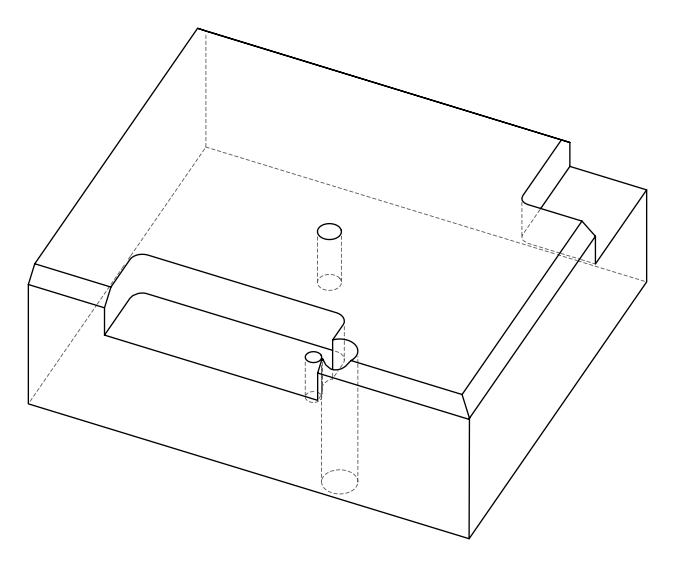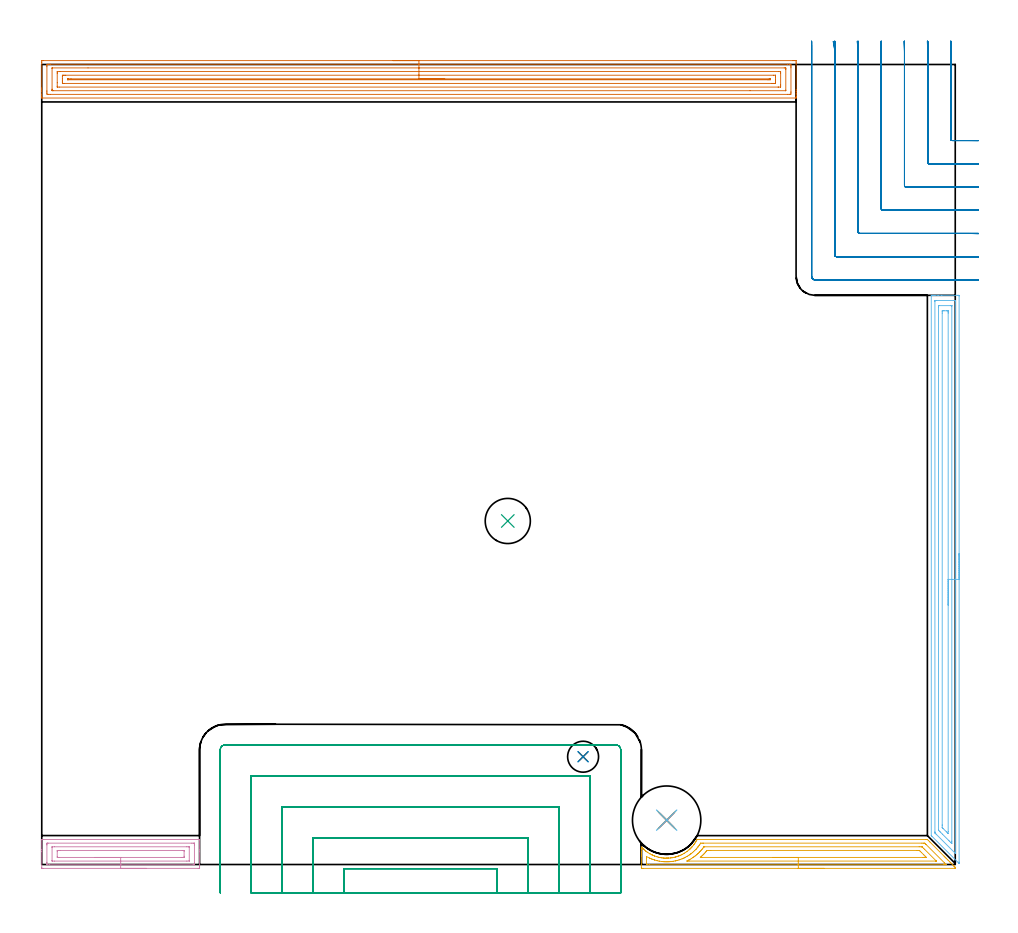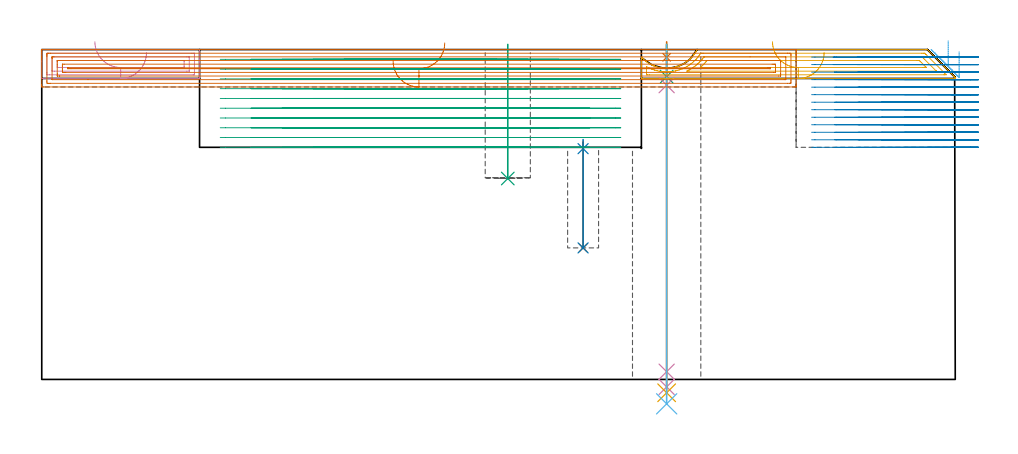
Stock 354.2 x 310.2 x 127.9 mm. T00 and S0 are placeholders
(PLAN: 15 operations, 10 tool changes, 86 min)
(1 SPOT_DRILL | STEP1HOLE | NXT0321_9005460120000 | 0.05 min | 183 mm3)
(2 SPOT_DRILL_1 | STEP1POCKET | NXT0321_9005460120000 | 0.04 min | 4178 mm3)
(3 DRILL_BLIND_HOLE_INTO_CENTER | STEP1HOLE | NXT0301_041 | 0.05 min | 285 mm3)
(4 GUN_DRILL_THROUGH_HOLE | STEP1HOLE | UGT0307_002 | 0.58 min | 3311 mm3)
(5 SPADE_DRILL_TO_ENLARGE_THROUGH_HOLE | STEP1HOLE | UGT0306_007 | 0.54 min | 23527 mm3)
(6 DRILL_TO_ENLARGE_THROUGH_HOLE | STEP1HOLE | UGT0301_388 | 0.56 min | 43191 mm3)
(7 DRILL_BLIND_HOLE_INTO_CENTER_1 | STEP1POCKET | NXT0301_041 | 0.17 min | 1467 mm3)
(8 DRILL_TO_ENLARGE_BLIND_HOLE | STEP1POCKET | UGT0301_373 | 0.17 min | 3027 mm3)
(9 INDEXABLE_INSERT_DRILL_BLIND_HOLE_FROM_SOLID | STEP1POCKET_1 | NXT0302_006 | 0.21 min | 11961 mm3)
(10 AREA_MILL | FG_CHAMFER_SURFACE | UGT0205_001 | 2.23 min | 4233 mm3)
(11 AREA_MILL_1 | FG_CHAMFER_SURFACE_1 | UGT0205_001 | 3.75 min | 7668 mm3)
(12 AREA_MILL_2 | FG_CHAMFER_SURFACE_2 | UGT0205_001 | 7.14 min | 12786 mm3)
(13 AREA_MILL_3 | FG_CHAMFER_SURFACE_3 | UGT0205_001 | 14.23 min | 31496 mm3)
(14 MILL_CORNER_NOTCH_RECTANGULAR | CORNER_NOTCH_RECTANGULAR | NXT0201_011 | Follow Part, ap 3, ae 75% | 21.06 min | 207773 mm3)
(15 MILL_SLOT | SLOT_PARTIAL_RECTANGULAR | NXT0201_012 | Follow Part, ap 4, ae 75% | 35.25 min | 344886 mm3)
(TOOL NXT0321_9005460120000 | NC Spot Drill, 142deg, 12mm, Carbide, Uncoated | D12 PA142 FL30 Z2)
(TOOL NXT0301_041 | Carbide Drill 7mm [860.1-0700-035A1-MM 2214] | D7 PA140 FL53 Z2)
(TOOL UGT0307_002 | Gun Drill 6 mm | D6 PA130 FL24 Z1)
(TOOL UGT0306_007 | Spade Drill 16.5mm | D16.5 PA132 FL10 Z2)
(TOOL UGT0301_388 | Twist Drill 26.5 mm | D26.5 PA118 FL165 Z2)
(TOOL UGT0301_373 | Twist Drill Flat Bottom 12 mm | D12 PA180 FL101 Z2)
(TOOL NXT0302_006 | Index. Insert Drill 17.5mm [880-D1750L25-05] | D17.5 PA176 FL88 Z2)
(TOOL UGT0205_001 | Chamfer Mill 20 x 3 x 45 deg. | D20 FL50 Z2)
(TOOL NXT0201_011 | ENDMILL 12mm [2P460-1200-NA 1630] | D12 FL38 Z6)
(TOOL NXT0201_012 | ENDMILL 16mm [2P460-1600-NA 1630] | D16 FL38 Z6)
(OP 1 SPOT_DRILL)
G17 G21 G94 G90
T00 M6
G54
G17 G0 G90 X242.3 Y17.2 S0 M3
G43 Z137.9 H0
G94 G81 G98 Z124.9 F250. R130.9
G80
M5
M2
(OP 2 SPOT_DRILL_1)
G17 G21 G94 G90
T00 M6
G54
G17 G0 G90 X209.9 Y41.8 S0 M3
G43 Z137.9 H0
G94 G81 G98 Z89.479 F250. R93.
G80
M5
M2
(OP 3 DRILL_BLIND_HOLE_INTO_CENTER)
G17 G21 G94 G90
T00 M6
G54
G17 G0 G90 X242.3 Y17.2 S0 M3
G43 Z137.9 H1
G94 G81 G98 Z117.4 F250. R129.9
G80
M5
M2
(OP 4 GUN_DRILL_THROUGH_HOLE)
G17 G21 G94 G90
T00 M6
G54
G17 G0 G90 X242.3 Y17.2 M8
G43 Z137.9 H0
Z124.852
S716 M3
G94 G1 Z114.093 F125. M26
G4 X.084
Z3. F250.
G4 X.084
Z-2.899 F125.
G4 X.084
M5
M9
G0 Z124.852
Z137.9
M2
(OP 5 SPADE_DRILL_TO_ENLARGE_THROUGH_HOLE)
G17 G21 G94 G90
T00 M6
G54
G17 G0 G90 X242.3 Y17.2 S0 M3
G43 Z137.9 H0
G94 G73 G98 Z-5.173 F250. Q14.786 R129.9
G80
M5
M2
(OP 6 DRILL_TO_ENLARGE_THROUGH_HOLE)
G17 G21 G94 G90
T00 M6
G54
G17 G0 G90 X242.3 Y17.2 S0 M3
G43 Z137.9 H0
G94 G73 G98 Z-9.461 F250. Q22.894 R129.9
G80
M5
M2
(OP 7 DRILL_BLIND_HOLE_INTO_CENTER_1)
G17 G21 G94 G90
T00 M6
G54
G17 G0 G90 X209.9 Y41.8 S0 M3
G43 Z137.9 H1
G94 G81 G98 Z51. F250. R92.
G80
M5
M2
(OP 8 DRILL_TO_ENLARGE_BLIND_HOLE)
G17 G21 G94 G90
T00 M6
G54
G17 G0 G90 X209.9 Y41.8 S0 M3
G43 Z137.9 H0
G94 G73 G98 Z51. F250. Q9.75 R92.
G80
M5
M2
(OP 9 INDEXABLE_INSERT_DRILL_BLIND_HOLE_FROM_SOLID)
G17 G21 G94 G90
T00 M6
G54
G17 G0 G90 X180.7 Y133.2 S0 M3
G43 Z137.9 H1
G94 G81 G98 Z77.9 F250. R129.9
G80
M5
M2
(OP 10 AREA_MILL)
G17 G21 G94 G90
T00 M6
G54
G17 G0 G90 X40.6 Y-1.5 S1061 M3
G43 Z137.9 H0
Z126.7
G94 G1 X40.562 Z125.828 F250.
X40.448 Z124.963
X40.259 Z124.112
X39.997 Z123.28
X39.663 Z122.474
X39.26 Z121.7
X38.792 Z120.964
X38.26 Z120.272
X37.671 Z119.629
X37.028 Z119.039
X36.336 Z118.508
X35.6 Z118.04
X34.826 Z117.637
X34.02 Z117.303
X33.188 Z117.041
X32.336 Z116.852
X31.472 Z116.738
X30.6 Z116.7
X0.504
X0.151 Y-1.496 Z116.702
X0.01 Y-1.491 Z116.705
X0. Y-1.147 Z117.049
Y4.974 Z123.168
Y5.728 Z123.926
Y5.849 Z124.047
X0.001 Y9.604 Z127.803
X0.01 Y9.696 Z127.891
X0.061 Y9.7 Z127.9
X61.139
X61.19 Y9.696 Z127.891
X61.2 Y9.603 Z127.801
Y5.728 Z123.927
Y4.974 Z123.168
Y-0.77 Z117.426
X61.196 Y-1.147 Z117.049
X61.19 Y-1.491 Z116.705
X61.049 Y-1.496 Z116.702
X60.696 Y-1.5 Z116.7
X30.6
Y-0.086 Z118.114
X2.97
X2.274 Y-0.084 Z118.116
X2.081 Y-0.082 Z118.118
X2.013 Y-0.079 Z118.121
X2.009 Y-0.058 Z118.142
X2.003 Y-0.004 Z118.196
X2. Y0.602 Z118.802
Y0.873 Z119.073
X2.001 Y7.598 Z125.798
X2.002 Y7.866 Z126.066
X2.01 Y8.139 Z126.339
X2.022 Y8.279 Z126.479
X2.1 Y8.281 Z126.481
X2.274 Y8.284 Z126.484
X2.463 Y8.285 Z126.485
X58.23 Y8.286 Z126.486
X58.926 Y8.284 Z126.484
X59.119 Y8.282 Z126.482
X59.187 Y8.279 Z126.479
X59.191 Y8.258 Z126.458
X59.197 Y8.204 Z126.404
X59.2 Y7.598 Z125.798
Y7.327 Z125.527
X59.199 Y0.602 Z118.802
X59.198 Y0.334 Z118.534
X59.19 Y0.061 Z118.261
X59.178 Y-0.079 Z118.121
X59.1 Y-0.081 Z118.119
X58.926 Y-0.084 Z118.116
X58.737 Y-0.085 Z118.115
X30.6 Y-0.086 Z118.114
Y1.328 Z119.528
X4.93 Y1.329 Z119.529
X4.19 Y1.333 Z119.533
X4.044 Y1.335 Z119.535
X4.01 Y1.349 Z119.549
X4.004 Y1.433 Z119.633
X4.001 Y1.477 Z119.677
Y6.723 Z124.923
Y6.766 Z124.966
X4.007 Y6.811 Z125.011
X4.016 Y6.865 Z125.065
X4.93 Y6.871 Z125.071
X56.27
X57.007 Y6.87 Z125.07
X57.156 Y6.866 Z125.066
X57.172 Y6.865 Z125.065
X57.19 Y6.852 Z125.052
X57.197 Y6.767 Z124.967
X57.199 Y6.723 Z124.923
Y1.477 Z119.677
Y1.434 Z119.634
X57.193 Y1.389 Z119.589
X57.184 Y1.335 Z119.535
X56.27 Y1.329 Z119.529
X30.6 Y1.328 Z119.528
Y2.743 Z120.943
X6.7
X6.301 Y2.746 Z120.946
X6.059 Y2.75 Z120.95
X6.01 Y2.753 Z120.953
X6.006 Y2.846 Z121.046
X6.001 Y3.042 Z121.242
Y4.974 Z123.174
X6.004 Y5.32 Z123.52
X6.007 Y5.406 Z123.606
X6.009 Y5.444 Z123.644
X6.05 Y5.45 Z123.65
X6.215 Y5.453 Z123.653
X6.7 Y5.456 Z123.656
X7.096 Y5.457 Z123.657
X54.5 Y5.456 Z123.656
X54.899 Y5.454 Z123.654
X55.141 Y5.45 Z123.65
X55.19 Y5.446 Z123.646
X55.194 Y5.354 Z123.554
X55.199 Y5.158 Z123.358
Y3.226 Z121.426
X55.196 Y2.88 Z121.08
X55.193 Y2.794 Z120.994
X55.191 Y2.756 Z120.956
X55.15 Y2.75 Z120.95
X54.985 Y2.746 Z120.946
X54.5 Y2.744 Z120.944
X54.104 Y2.743 Z120.943
X30.6
X29.728 Z120.981
X28.864 Z121.095
X28.012 Z121.283
X27.18 Z121.546
X26.374 Z121.88
X25.6 Z122.282
X24.864 Z122.751
X24.172 Z123.282
X23.529 Z123.872
X22.94 Z124.515
X22.408 Z125.207
X21.94 Z125.943
X21.537 Z126.716
X21.203 Z127.522
X20.941 Z128.354
X20.752 Z129.206
X20.638 Z130.071
X20.6 Z130.943
G0 Z137.9
M5
M2
(OP 11 AREA_MILL_1)
G17 G21 G94 G90
T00 M6
G54
G17 G0 G90 X303.35 Y-1.498 S1061 M3
G43 Z137.9 H0
Z126.702
G94 G1 X303.312 Z125.831 F250.
X303.198 Z124.966
X303.009 Z124.114
X302.747 Z123.282
X302.413 Z122.476
X302.01 Z121.702
X301.542 Z120.966
X301.01 Z120.274
X300.421 Z119.631
X299.778 Z119.042
X299.086 Z118.511
X298.35 Z118.042
X297.576 Z117.639
X296.77 Z117.305
X295.938 Z117.043
X295.087 Z116.854
X294.222 Z116.74
X293.35 Z116.702
X233.106 Y-1.5 Z116.7
X232.749 Y-1.496 Z116.702
X232.51 Y-1.493 Z116.704
X232.501 Y-1.147 Z117.05
X232.506 Y3.226 Z121.42
X232.507 Y3.8 Z121.997
Y4.1 Z122.297
X232.508 Y4.677 Z122.874
X232.509 Y4.974 Z123.17
X232.51 Y5.844 Z124.044
Y6.046 Z124.246
X232.55 Y6.695 Z124.894
X232.552 Y6.723 Z124.921
X232.554 Y6.724
X232.556 Y6.723
X232.578 Y6.701 Z124.898
X232.66 Y6.614 Z124.813
X232.809 Y6.458 Z124.657
X232.826 Y6.44 Z124.639
X232.982 Y6.286 Z124.483
X233.189 Y6.081 Z124.279
X233.226 Y6.047 Z124.245
X233.649 Y5.674 Z123.872
X233.999 Y5.38 Z123.58
X234.08 Y5.312 Z123.511
X234.14 Y5.266 Z123.464
X234.283 Y5.155 Z123.353
X234.625 Y4.907 Z123.105
X234.972 Y4.669 Z122.867
X235.617 Y4.263 Z122.461
X235.784 Y4.171 Z122.368
X235.863 Y4.127 Z122.323
X236.379 Y3.869 Z122.064
X236.495 Y3.808 Z122.007
X236.561 Y3.776 Z121.974
X236.676 Y3.72 Z121.915
X236.754 Y3.68 Z121.876
X237.116 Y3.519 Z121.719
X237.453 Y3.372 Z121.57
X237.569 Y3.329 Z121.526
X237.645 Y3.3 Z121.498
X238.537 Y3.006 Z121.201
X238.981 Y2.879 Z121.075
X239.351 Y2.788 Z120.988
X239.428 Y2.77 Z120.97
X239.873 Y2.68 Z120.88
X240.097 Y2.643 Z120.841
X240.147 Y2.634 Z120.833
X240.246 Y2.619 Z120.814
X240.319 Y2.607 Z120.802
X240.764 Y2.547 Z120.744
X241.139 Y2.508 Z120.704
X241.21 Y2.5 Z120.697
X241.446 Y2.48 Z120.678
X241.745 Y2.466 Z120.666
X242.031 Y2.456 Z120.653
X242.087 Y2.454 Z120.651
X242.173 Y2.456 Z120.65
X242.267 Y2.455 Z120.653
X242.348
X242.484 Y2.458
X242.547 Z120.654
X242.578 Z120.655
X242.646 Y2.46 Z120.658
X242.924 Y2.47 Z120.665
X242.993 Y2.471 Z120.669
X243.023 Y2.473 Z120.671
X243.154 Y2.48 Z120.678
X243.816 Y2.549 Z120.742
X243.884 Y2.556 Z120.75
X244.33 Y2.613 Z120.812
X244.423 Y2.629 Z120.828
X244.502 Y2.643 Z120.842
X244.709 Y2.68 Z120.875
X244.776 Y2.691 Z120.886
X245.003 Y2.739 Z120.933
X245.222 Y2.785 Z120.979
X245.601 Y2.877 Z121.07
X245.667 Y2.891 Z121.088
X245.683 Y2.896 Z121.093
X245.824 Y2.934 Z121.134
X246.126 Y3.02 Z121.219
X246.494 Y3.141 Z121.334
X246.558 Y3.16 Z121.356
X246.683 Y3.204 Z121.403
X246.744 Y3.226 Z121.425
X246.94 Y3.299 Z121.493
X247.147 Y3.372 Z121.569
X247.449 Y3.497 Z121.694
X247.897 Y3.697 Z121.897
X248.341 Y3.916 Z122.113
X248.984 Y4.262 Z122.462
X249.232 Y4.412 Z122.612
X249.681 Y4.705 Z122.904
X250.123 Y5.01 Z123.21
X250.159 Y5.036 Z123.236
X250.315 Y5.155 Z123.354
X251.014 Y5.724 Z123.924
X251.033 Y5.741 Z123.94
X251.15 Y5.849 Z124.045
X251.254 Y5.942 Z124.141
X251.368 Y6.046 Z124.245
X251.377 Y6.055 Z124.254
X251.461 Y6.14 Z124.336
X251.551 Y6.228 Z124.427
X251.666 Y6.342 Z124.541
X251.755 Y6.432 Z124.627
X251.849 Y6.524 Z124.723
X251.906 Y6.58 Z124.78
X251.946 Y6.625 Z124.825
X252.033 Y6.723 Z124.919
X252.146 Y6.847 Z125.045
X252.229 Y6.938 Z125.137
X252.797 Y7.618 Z125.817
X252.891 Y7.744 Z125.944
X252.954 Y7.83 Z126.029
X253.263 Y8.272 Z126.471
X253.395 Y8.472 Z126.671
X253.558 Y8.721 Z126.921
X253.688 Y8.931 Z127.131
X254.03 Y9.546 Z127.745
X254.105 Y9.674 Z127.872
X254.123 Y9.694 Z127.891
X254.164 Y9.7 Z127.9
X342.884
X343.4 Y9.695 Z127.895
X343.404 Y9.693 Z127.893
X343.753 Y9.347 Z127.546
X344.337 Y8.764 Z126.963
X349.876 Y3.226 Z121.422
X350.285 Y2.815 Z121.015
X350.321 Y2.779 Z120.979
X350.619 Y2.482 Z120.68
X350.751 Y2.351 Z120.547
X351.11 Y1.99 Z120.19
X351.273 Y1.827 Z120.027
X351.511 Y1.589 Z119.788
X351.625 Y1.477 Z119.673
X352.061 Y1.039 Z119.239
X352.5 Y0.602 Z118.798
X352.701 Y0.399 Z118.598
X352.759 Y0.342 Z118.541
X353.374 Y-0.272 Z117.924
X353.446 Y-0.346 Z117.854
X353.594 Y-0.493 Z117.706
X353.665 Y-0.564 Z117.633
X353.732 Y-0.631 Z117.568
X353.891 Y-0.791 Z117.408
X353.957 Y-0.855 Z117.341
X354.018 Y-0.917 Z117.282
X354.189 Y-1.09 Z117.109
X354.199 Y-1.105 Z117.094
X354.2 Y-1.482 Z116.718
X354.13 Y-1.491 Z116.709
X354.088 Y-1.496 Z116.704
X293.35 Y-1.498 Z116.702
Y-0.084 Z118.116
X235.593 Y-0.085 Z118.115
X234.891 Y-0.082 Z118.118
X234.542 Y-0.079 Z118.121
X234.512 Y-0.071 Z118.129
X234.508 Y-0.008 Z118.192
X234.504 Y0.094 Z118.294
X234.503 Y0.221 Z118.421
X234.506 Y2.351 Z120.551
X234.508 Y2.85 Z121.05
X234.514 Y2.961 Z121.161
X234.521 Y3.064 Z121.264
X235.613 Y2.519 Z120.719
X235.83 Y2.419 Z120.619
X235.987 Y2.351 Z120.551
X236.468 Y2.148 Z120.348
X236.676 Y2.07 Z120.27
X237.124 Y1.912 Z120.112
X237.569 Y1.766 Z119.966
X237.697 Y1.727 Z119.927
X238.476 Y1.505 Z119.705
X238.596 Y1.477 Z119.677
X239.354 Y1.321 Z119.521
X239.548 Y1.286 Z119.486
X240.246 Y1.182 Z119.382
X240.589 Y1.141 Z119.341
X241.139 Y1.088 Z119.288
X241.56 Y1.064 Z119.264
X242.031 Y1.046 Z119.246
X242.469 Y1.048 Z119.248
X242.924 Y1.059 Z119.259
X243.331 Y1.077 Z119.277
X243.816 Y1.124 Z119.324
X244.142 Y1.157 Z119.357
X244.709 Y1.231 Z119.431
X244.923 Y1.266 Z119.466
X245.601 Y1.39 Z119.59
X245.675 Y1.404 Z119.604
X246.001 Y1.477 Z119.677
X246.437 Y1.587 Z119.787
X246.494 Y1.603 Z119.803
X247.077 Y1.779 Z119.979
X247.386 Y1.879 Z120.079
X247.74 Y2.005 Z120.205
X248.279 Y2.206 Z120.406
X248.384 Y2.248 Z120.448
X248.625 Y2.351 Z120.551
X249.067 Y2.554 Z120.754
X249.171 Y2.604 Z120.804
X249.588 Y2.817 Z121.017
X250.064 Y3.069 Z121.269
X250.166 Y3.125 Z121.325
X250.337 Y3.226 Z121.426
X250.715 Y3.462 Z121.662
X250.956 Y3.618 Z121.818
X251.246 Y3.816 Z122.016
X251.652 Y4.1 Z122.3
X251.764 Y4.183 Z122.383
X251.849 Y4.249 Z122.449
X252.25 Y4.581 Z122.781
X252.723 Y4.974 Z123.174
X253.18 Y5.419 Z123.619
X253.618 Y5.849 Z124.049
X253.623 Y5.854 Z124.054
X253.634 Y5.866 Z124.066
X254.035 Y6.33 Z124.53
X254.371 Y6.723 Z124.923
X254.441 Y6.807 Z125.007
X254.526 Y6.913 Z125.113
X254.816 Y7.314 Z125.514
X255.016 Y7.598 Z125.798
X255.177 Y7.834 Z126.034
X255.419 Y8.196 Z126.396
X255.475 Y8.273 Z126.473
X255.515 Y8.279 Z126.479
X255.613 Y8.282 Z126.482
X256.311 Y8.285 Z126.485
X256.502 Y8.286 Z126.486
X341.289
X341.991 Y8.284 Z126.484
X342.185 Y8.283 Z126.483
X342.352 Y8.279 Z126.479
X342.704 Y7.94 Z126.14
X342.884 Y7.765 Z125.965
X350.048 Y0.602 Z118.802
X350.715 Y-0.075 Z118.125
X350.024 Y-0.08 Z118.12
X349.829 Y-0.081 Z118.119
X293.35 Y-0.084 Z118.116
Y1.33 Z119.53
X250.956 Y1.329 Z119.529
X250.21 Y1.333 Z119.533
X250.197 Y1.335 Z119.535
X250.178 Y1.365 Z119.565
X250.39 Y1.477 Z119.677
X250.76 Y1.669 Z119.869
X250.956 Y1.773 Z119.973
X251.334 Y1.981 Z120.181
X251.849 Y2.279 Z120.479
X251.894 Y2.306 Z120.506
X251.965 Y2.351 Z120.551
X252.427 Y2.659 Z120.859
X252.741 Y2.871 Z121.071
X252.951 Y3.02 Z121.22
X253.229 Y3.226 Z121.426
X253.454 Y3.401 Z121.601
X253.634 Y3.546 Z121.746
X253.938 Y3.802 Z122.002
X254.287 Y4.1 Z122.3
X254.412 Y4.212 Z122.412
X254.526 Y4.32 Z122.52
X254.86 Y4.647 Z122.847
X255.188 Y4.974 Z123.174
X255.3 Y5.091 Z123.291
X255.419 Y5.219 Z123.419
X255.714 Y5.559 Z123.759
X255.961 Y5.849 Z124.049
X256.118 Y6.038 Z124.238
X256.311 Y6.276 Z124.476
X256.504 Y6.535 Z124.735
X256.644 Y6.723 Z124.923
X256.731 Y6.838 Z125.038
X256.748 Y6.858 Z125.058
X256.801 Y6.865 Z125.065
X256.901 Y6.868 Z125.068
X257.053 Y6.871 Z125.071
X340.206
X340.949 Y6.87 Z125.07
X341.099 Y6.868 Z125.068
X341.249 Y6.864 Z125.064
X341.332 Y6.857 Z125.057
X341.379 Y6.814 Z125.014
X341.474 Y6.723 Z124.923
X341.991 Y6.209 Z124.409
X342.352 Y5.849 Z124.049
X346.724 Y1.477 Z119.677
X346.81 Y1.388 Z119.588
X346.838 Y1.355 Z119.555
X346.848 Y1.341 Z119.541
X346.843 Y1.339 Z119.539
X346.749 Y1.336 Z119.536
X346.601 Y1.333 Z119.533
X293.35 Y1.33 Z119.53
Y2.745 Z120.945
X255.911 Y2.744 Z120.944
X255.678 Y2.745 Z120.945
X255.419 Y2.748 Z120.948
X255.336 Y2.75 Z120.95
X255.419 Y2.834 Z121.034
X255.627 Y3.021 Z121.221
X255.857 Y3.226 Z121.426
X256.091 Y3.441 Z121.641
X256.311 Y3.649 Z121.849
X256.539 Y3.876 Z122.076
X256.758 Y4.1 Z122.3
X257.204 Y4.574 Z122.774
X257.393 Y4.789 Z122.989
X257.554 Y4.974 Z123.174
X257.803 Y5.262 Z123.462
X257.9 Y5.372 Z123.572
X257.978 Y5.45 Z123.65
X258.096 Y5.452 Z123.652
X258.497 Y5.456 Z123.656
X258.989 Y5.457 Z123.657
X259.388
X339.314
X339.715 Y5.456 Z123.656
X340.206 Y5.452 Z123.652
X340.272 Y5.45 Z123.65
X340.344 Y5.396 Z123.596
X340.49 Y5.254 Z123.454
X340.775 Y4.974 Z123.174
X341.099 Y4.652 Z122.852
X341.991 Y3.76 Z121.96
X342.524 Y3.226 Z121.426
X342.884 Y2.862 Z121.062
X342.984 Y2.753 Z120.953
X342.884 Y2.752 Z120.952
X342.479 Y2.748 Z120.948
X341.991 Y2.747 Z120.947
X341.588 Y2.746 Z120.946
X293.35 Y2.745 Z120.945
X292.478 Z120.983
X291.614 Z121.096
X290.762 Z121.285
X289.93 Z121.548
X289.124 Y2.744 Z121.881
X288.35 Z122.284
X287.614 Z122.753
X286.922 Z123.284
X286.279 Z123.873
X285.689 Z124.516
X285.158 Z125.209
X284.69 Z125.944
X284.287 Z126.718
X283.953 Z127.524
X283.69 Z128.356
X283.502 Z129.208
X283.388 Z130.073
X283.35 Z130.944
G0 Z137.9
M5
M2
(OP 12 AREA_MILL_2)
G17 G21 G94 G90
T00 M6
G54
G17 G0 G90 X355.7 Y120.55 S1061 M3
G43 Z137.9 H0
Z127.1
G94 G1 Y120.512 Z126.228 F250.
Y120.398 Z125.364
Y120.209 Z124.512
Y119.947 Z123.68
Y119.613 Z122.874
Y119.21 Z122.1
Y118.741 Z121.364
Y118.21 Z120.672
Y117.621 Z120.029
Y116.978 Z119.44
Y116.286 Z118.908
Y115.55 Z118.44
Y114.776 Z118.037
Y113.97 Z117.703
Y113.138 Z117.441
Y112.286 Z117.252
Y111.422 Z117.138
Y110.55 Z117.1
Y0.947
X355.699 Y0.581 Z117.101
X355.698 Y0.541 Z117.102
X355.692 Y0.416 Z117.106
X355.62 Y0.484 Z117.178
X355.519 Y0.581 Z117.279
X345.128 Y10.972 Z127.671
X344.924 Y11.179 Z127.871
X344.897 Y11.213 Z127.896
X344.9 Y11.306 Z127.9
Y220.519
X344.903 Y220.69 Z127.888
X344.931 Y220.692 Z127.86
X345.324 Y220.7 Z127.476
X345.593 Z127.207
X346.31 Z126.485
X347.556 Z125.241
X348.97 Z123.826
X355.176 Z117.621
X355.443 Y220.697 Z117.355
X355.692 Y220.69 Z117.106
X355.699 Y220.439 Z117.099
X355.7 Y110.55 Z117.1
X354.286 Z118.514
Y4.608
X354.281 Y4.386 Z118.519
X354.279 Y4.293 Z118.521
X354.228 Y4.334 Z118.572
X354.159 Y4.398 Z118.641
X353.947 Y4.604 Z118.853
X346.794 Y11.757 Z126.006
X346.386 Y12.174 Z126.414
X346.333 Y12.229 Z126.467
X346.321 Y12.26 Z126.479
X346.318 Y12.313 Z126.482
X346.316 Y12.424 Z126.484
X346.314 Y12.647 Z126.486
Y218.28
X346.315 Y218.506 Z126.485
X346.317 Y218.618 Z126.483
X346.32 Y218.672 Z126.48
X346.322 Y218.69 Z126.478
X346.372 Y218.692 Z126.428
X346.786 Y218.699 Z126.014
X353.878 Z118.922
X354.144 Y218.696 Z118.656
X354.262 Y218.691 Z118.538
X354.279 Y218.689 Z118.521
X354.281 Y218.671 Z118.519
X354.284 Y218.617 Z118.516
X354.285 Y218.507 Z118.515
X354.286 Y218.288 Z118.514
Y110.55
X352.872 Z119.928
X352.871 Y9.074 Z119.929
X352.87 Y8.718 Z119.93
X352.866 Y8.18 Z119.934
X352.865 Y8.155 Z119.935
X352.828 Y8.18 Z119.972
X352.516 Y8.485 Z120.284
X351.925 Y9.074 Z120.875
X351.63 Y9.369 Z121.17
X349.242 Y11.757 Z123.558
X348.349 Y12.651 Z124.451
X348.083 Y12.918 Z124.717
X347.774 Y13.235 Z125.026
X347.738 Y13.274 Z125.062
X347.734 Y13.331 Z125.066
X347.731 Y13.426 Z125.069
X347.729 Y13.545 Z125.071
Y215.959
X347.731 Y216.496 Z125.069
X347.734 Y216.673 Z125.066
X347.735 Y216.688 Z125.065
X347.76 Y216.692 Z125.04
X347.814 Y216.697 Z124.986
X347.881 Y216.699 Z124.919
X352.516 Z120.284
X352.719 Y216.696 Z120.081
X352.853 Y216.69 Z119.947
X352.866 Y216.688 Z119.934
X352.868 Y216.682 Z119.932
X352.87 Y216.658 Z119.93
X352.871 Y216.615 Z119.929
Y216.496
X352.872 Y110.55 Z119.928
X351.457 Z121.343
Y12.825
X351.451 Y12.011 Z121.349
X351.368 Y12.09 Z121.432
X351.179 Y12.274 Z121.621
X350.798 Y12.651 Z122.002
X349.435 Y14.014 Z123.365
X349.224 Y14.229 Z123.576
X349.173 Y14.284 Z123.627
X349.15 Y14.311 Z123.65
X349.148 Y14.337 Z123.652
X349.146 Y14.439 Z123.654
X349.143 Y15.159 Z123.657
Y15.333
Y213.814
X349.145 Y214.532 Z123.655
X349.147 Y214.636 Z123.653
X349.149 Y214.69 Z123.651
X349.198 Y214.692 Z123.602
X349.417 Y214.696 Z123.383
X349.857 Y214.7 Z122.943
X350.743 Z122.057
X351.185 Y214.696 Z121.615
X351.401 Y214.692 Z121.399
X351.449 Y214.69 Z121.351
X351.452 Y214.653 Z121.348
X351.454 Y214.588 Z121.346
X351.457 Y213.988 Z121.343
Y213.814
Y110.55
Y109.678 Z121.381
Y108.813 Z121.495
Y107.962 Z121.683
Y107.13 Z121.946
Y106.324 Z122.28
Y105.55 Z122.682
Y104.814 Z123.151
Y104.122 Z123.682
Y103.479 Z124.272
Y102.89 Z124.915
Y102.358 Z125.607
Y101.89 Z126.343
Y101.487 Z127.117
Y101.153 Z127.922
Y100.891 Z128.754
Y100.702 Z129.606
Y100.588 Z130.471
Y100.55 Z131.343
G0 Z137.9
M5
M2
(OP 13 AREA_MILL_3)
G17 G21 G94 G90
T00 M6
G54
G17 G0 G90 X136.25 Y311.7 S1061 M3
G43 Z137.9 H0
Z123.4
G94 G1 X136.288 Z122.528 F250.
X136.402 Z121.664
X136.591 Z120.812
X136.853 Z119.98
X137.187 Z119.174
X137.59 Z118.4
X138.058 Z117.664
X138.59 Z116.972
X139.179 Z116.329
X139.822 Z115.74
X140.514 Z115.208
X141.25 Z114.74
X142.024 Z114.337
X142.83 Z114.003
X143.662 Z113.741
X144.513 Z113.552
X145.378 Z113.438
X146.25 Z113.4
X291.305
X291.881 Y311.699 Z113.401
X292.45 Y311.694 Z113.404
X292.492 Y311.692 Z113.406
X292.497 Y311.126 Z113.971
X292.5 Y310.509 Z114.588
Y300.444 Z124.65
Y299.898 Z125.199
Y299.554 Z125.542
Y299.008 Z126.089
Y298.664 Z126.431
Y297.976 Z127.123
Y297.643 Z127.456
Y297.25 Z127.842
X292.49 Y297.203 Z127.888
X292.327 Y297.2 Z127.9
X0.173
X0.01 Y297.203 Z127.888
X0.007 Y297.248 Z127.844
X0. Y297.643 Z127.456
Y297.976 Z127.123
Y298.664 Z126.431
Y299.898 Z125.199
Y300.444 Z124.65
Y301.061 Z124.034
Y310.853 Z114.244
X0.002 Y311.126 Z113.971
X0.008 Y311.692 Z113.406
X0.05 Y311.694 Z113.404
X0.619 Y311.7 Z113.4
X146.25
Y310.286 Z114.814
X289.2
X290.048 Y310.282 Z114.818
X290.094 Y310.279 Z114.821
X290.49 Y310.236 Z114.864
X290.497 Y309.834 Z115.266
X290.499 Y309.346 Z115.754
X290.5 Y308.941 Z116.159
X290.499 Y299.554 Z125.546
X290.498 Y299.152 Z125.948
X290.49 Y298.664 Z126.436
X290.137 Y298.621 Z126.479
X290.094 Y298.618 Z126.482
X289.25 Y298.614 Z126.486
X289.2
X3.3
X2.452 Y298.618 Z126.482
X2.406 Y298.621 Z126.479
X2.01 Y298.664 Z126.436
X2.003 Y299.066 Z126.034
X2.001 Y299.554 Z125.546
X2. Y299.959 Z125.141
X2.001 Y309.346 Z115.754
X2.002 Y309.748 Z115.352
X2.01 Y310.236 Z114.864
X2.363 Y310.279 Z114.821
X2.406 Y310.282 Z114.818
X3.25 Y310.286 Z114.814
X3.3
X146.25
Y308.872 Z116.228
X287.89 Y308.871 Z116.229
X288.307 Y308.87 Z116.23
X288.445 Y308.868 Z116.232
X288.487 Y308.865 Z116.235
X288.494 Y308.776 Z116.324
X288.498 Y308.648 Z116.452
X288.5 Y308.456 Z116.644
Y308.263 Z116.837
X288.499 Y300.253 Z124.847
X288.49 Y300.061 Z125.039
X288.481 Y300.035 Z125.065
X288.463 Y300.032 Z125.068
X288.411 Y300.029 Z125.071
X274.639 Y300.028 Z125.072
X4.61 Y300.029 Z125.071
X4.193 Y300.03 Z125.07
X4.055 Y300.032 Z125.068
X4.013 Y300.035 Z125.065
X4.006 Y300.124 Z124.976
X4.002 Y300.252 Z124.848
X4. Y300.444 Z124.656
Y300.636 Z124.464
X4.001 Y308.647 Z116.453
X4.01 Y308.839 Z116.261
X4.019 Y308.865 Z116.235
X4.037 Y308.868 Z116.232
X4.089 Y308.871 Z116.229
X17.942 Y308.872 Z116.228
X146.25
Y307.457 Z117.643
X285.735
X286.431 Y307.455 Z117.645
X286.47 Y307.453 Z117.647
X286.487 Y307.451 Z117.649
X286.49 Y307.434 Z117.666
X286.495 Y307.33 Z117.77
X286.498 Y307.118 Z117.982
X286.5 Y306.695 Z118.405
Y302.245 Z122.855
X286.498 Y301.789 Z123.311
X286.494 Y301.572 Z123.528
X286.49 Y301.464 Z123.636
X286.485 Y301.449 Z123.651
X286.463 Y301.447 Z123.653
X286.409 Y301.445 Z123.655
X285.627 Y301.443 Z123.657
X285.518
X6.765
X6.069 Y301.445 Z123.655
X6.03 Y301.447 Z123.653
X6.013 Y301.449 Z123.651
X6.01 Y301.466 Z123.634
X6.005 Y301.57 Z123.53
X6.002 Y301.782 Z123.318
X6. Y303.115 Z121.985
Y306.655 Z118.445
X6.002 Y307.111 Z117.989
X6.006 Y307.328 Z117.772
X6.01 Y307.436 Z117.664
X6.015 Y307.451 Z117.649
X6.037 Y307.453 Z117.647
X6.091 Y307.455 Z117.645
X6.873 Y307.457 Z117.643
X6.982
X146.25
Y306.043 Z119.057
X283.84 Y306.042 Z119.058
X284.478 Y306.039 Z119.061
X284.484 Y306.037 Z119.063
X284.494 Y306.023 Z119.077
X284.497 Y305.785 Z119.315
X284.5 Y305.128 Z119.972
Y304.237 Z120.863
Y303.347 Z121.753
X284.497 Y303.115 Z121.985
X284.493 Y302.95 Z122.15
X284.49 Y302.874 Z122.226
X284.357 Y302.864 Z122.236
X284.096 Y302.86 Z122.24
X283.84 Y302.858 Z122.242
X283.205 Y302.857 Z122.243
X8.66 Y302.858 Z122.242
X8.022 Y302.861 Z122.239
X8.016 Y302.863 Z122.237
X8.006 Y302.877 Z122.223
X8.003 Y303.115 Z121.985
X8. Y303.772 Z121.328
Y304.663 Z120.437
Y305.553 Z119.547
X8.003 Y305.785 Z119.315
X8.006 Y305.95 Z119.15
X8.01 Y306.026 Z119.074
X8.143 Y306.036 Z119.064
X8.404 Y306.04 Z119.06
X8.66 Y306.042 Z119.058
X9.295 Y306.043 Z119.057
X146.25
Y304.629 Z120.471
X282.053
X282.322 Y304.627 Z120.473
X282.432 Y304.624 Z120.476
X282.481 Y304.622 Z120.478
X282.49 Y304.598 Z120.502
X282.495 Y304.454 Z120.646
X282.49 Y304.312 Z120.788
X282.48 Y304.278 Z120.822
X282.412 Y304.277 Z120.823
X282.053 Y304.273 Z120.827
X281.785 Y304.271 Z120.829
X281.427
X10.447
X10.178 Y304.273 Z120.827
X10.068 Y304.276 Z120.824
X10.019 Y304.278 Z120.822
X10.01 Y304.302 Z120.798
X10.005 Y304.446 Z120.654
X10.01 Y304.588 Z120.512
X10.02 Y304.622 Z120.478
X10.088 Y304.623 Z120.477
X10.447 Y304.627 Z120.473
X11.341 Y304.629 Z120.471
X146.25
X147.122 Z120.509
X147.986 Z120.623
X148.838 Z120.812
X149.67 Z121.074
X150.476 Z121.408
X151.25 Z121.811
X151.986 Z122.28
X152.678 Z122.811
X153.321 Z123.4
X153.91 Z124.043
X154.441 Z124.735
X154.91 Z125.471
X155.313 Z126.245
X155.647 Z127.051
X155.909 Z127.883
X156.098 Z128.735
X156.212 Z129.6
X156.25 Z130.471
G0 Z137.9
M5
M2
(OP 14 MILL_CORNER_NOTCH_RECTANGULAR)
G17 G21 G94 G90
T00 M6
G54
G17 G0 G90 X352.394 Y319.199 S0 M3
G43 Z137.9 H1
Z124.985
G94 G1 X352.478 Y316.2 F250.
G2 X352.5 Y314.672 R54. F500.
G1 Y281.295
G3 X353.095 Y280.7 R0.6
G1 X359.231
G2 X360.2 Y280.691 R54.
G1 X363.2 Y280.637 F250.
G0 Z137.9
X343.372 Y319.198
Z124.985
G1 X343.474 Y316.2
G2 X343.5 Y314.672 R45. F500.
G1 Y272.296
G3 X344.096 Y271.7 R0.6
G1 X359.231
G2 X360.2 Y271.69 R45.
G1 X363.199 Y271.625 F250.
G0 Z137.9
X334.34 Y319.197
Z124.985
G1 X334.468 Y316.2
G2 X334.5 Y314.672 R36. F500.
G1 Y263.296
G3 X335.096 Y262.7 R0.6
G1 X359.231
G2 X360.2 Y262.687 R36.
G1 X363.199 Y262.606 F250.
G0 Z137.9
X325.287 Y319.195
Z124.985
G1 X325.457 Y316.2
G2 X325.5 Y314.672 R27. F500.
G1 Y254.296
G3 X326.096 Y253.7 R0.6
G1 X359.231
G2 X360.2 Y253.683 R27.
G1 X363.198 Y253.575 F250.
G0 Z137.9
X316.18 Y319.189
Z124.985
G1 X316.435 Y316.2
G2 X316.5 Y314.672 R18. F500.
G1 Y245.296
G3 X317.096 Y244.7 R0.6
G1 X359.231
G2 X360.2 Y244.674 R18.
G1 X363.196 Y244.512 F250.
G0 Z137.9
X306.86 Y319.156
Z124.985
G1 X307.369 Y316.2
G2 X307.5 Y314.672 R9. F500.
G1 Y236.297
G3 X308.097 Y235.7 R0.6
G1 X359.231
G2 X360.2 Y235.648 R9.
G1 X363.183 Y235.325 F250.
G0 Z137.9
X298.5 Y317.672
Z124.985
G1 Y314.672
Y228. F500.
G3 X299.8 Y226.7 R1.3
G1 X359.231
X362.231 F250.
G0 Z137.9
X352.4 Y319.199
Z122.069
G1 X352.481 Y316.2
G2 X352.5 Y314.749 R54. F500.
G1 Y281.295
G3 X353.095 Y280.7 R0.6
G1 X360.2
X363.2 F250.
G0 Z137.9
X343.38 Y319.198
Z122.069
G1 X343.477 Y316.2
G2 X343.5 Y314.749 R45. F500.
G1 Y272.296
G3 X344.096 Y271.7 R0.6
G1 X353.095
X360.2
X363.2 Y271.699 F250.
G0 Z137.9
X334.35 Y319.198
Z122.069
G1 X334.471 Y316.2
G2 X334.5 Y314.749 R36. F500.
G1 Y263.296
G3 X335.096 Y262.7 R0.6
G1 X344.096
X360.2
X363.2 Y262.699 F250.
G0 Z137.9
X325.3 Y319.196
Z122.069
G1 X325.461 Y316.2
G2 X325.5 Y314.749 R27. F500.
G1 Y254.296
G3 X326.096 Y253.7 R0.6
G1 X335.096
X360.2
X363.2 Y253.699 F250.
G0 Z137.9
X316.2 Y319.19
Z122.069
G1 X316.441 Y316.2
G2 X316.5 Y314.749 R18. F500.
G1 Y245.296
G3 X317.096 Y244.7 R0.6
G1 X326.096
X360.2
X363.2 Y244.699 F250.
G0 Z137.9
X306.899 Y319.161
Z122.069
G1 X307.382 Y316.2
G2 X307.5 Y314.749 R9. F500.
G1 Y236.297
G3 X308.097 Y235.7 R0.6
G1 X317.096
X360.2
X363.2 Y235.697 F250.
G0 Z137.9
X298.5 Y317.749
Z122.069
G1 Y314.749
Y228. F500.
G3 X299.8 Y226.7 R1.3
G1 X360.192
X363.192 F250.
G0 Z137.9
X352.494 Y319.2
Z119.154
G1 X352.5 Y316.2
Y316.097 F500.
Y281.295
G3 X353.095 Y280.7 R0.6
G1 X360.2
X363.2 F250.
G0 Z137.9
X343.493 Y319.2
Z119.154
G1 X343.5 Y316.2
Y316.097 F500.
Y272.296
G3 X344.096 Y271.7 R0.6
G1 X360.2
X363.2 F250.
G0 Z137.9
X334.491 Y319.2
Z119.154
G1 X334.5 Y316.2
Y316.097 F500.
Y263.296
G3 X335.096 Y262.7 R0.6
G1 X360.2
X363.2 F250.
G0 Z137.9
X325.488 Y319.2
Z119.154
G1 X325.5 Y316.2
Y316.097 F500.
Y254.296
G3 X326.096 Y253.7 R0.6
G1 X360.2
X363.2 F250.
G0 Z137.9
X316.482 Y319.2
Z119.154
G1 X316.5 Y316.2
Y316.097 F500.
Y245.296
G3 X317.096 Y244.7 R0.6
G1 X360.2
X363.2 F250.
G0 Z137.9
X307.465 Y319.2
Z119.154
G1 X307.499 Y316.2
X307.5 Y316.097 F500.
Y236.297
G3 X308.097 Y235.7 R0.6
G1 X360.2
X363.2 F250.
G0 Z137.9
X298.5 Y319.097
Z119.154
G1 Y316.097
Y228. F500.
G3 X299.8 Y226.7 R1.3
G1 X360.2
X363.2 F250.
G0 Z137.9
X352.5 Y319.2
Z116.238
G1 Y316.2
Y281.295 F500.
G3 X353.095 Y280.7 R0.6
G1 X360.2
X363.2 F250.
G0 Z137.9
X343.5 Y319.2
Z116.238
G1 Y316.2
Y272.296 F500.
G3 X344.096 Y271.7 R0.6
G1 X360.2
X363.2 F250.
G0 Z137.9
X334.5 Y319.2
Z116.238
G1 Y316.2
Y263.296 F500.
G3 X335.096 Y262.7 R0.6
G1 X360.2
X363.2 F250.
G0 Z137.9
X325.5 Y319.2
Z116.238
G1 Y316.2
Y254.296 F500.
G3 X326.096 Y253.7 R0.6
G1 X360.2
X363.2 F250.
G0 Z137.9
X316.5 Y319.2
Z116.238
G1 Y316.2
Y245.296 F500.
G3 X317.096 Y244.7 R0.6
G1 X360.2
X363.2 F250.
G0 Z137.9
X307.5 Y319.2
Z116.238
G1 Y316.2
Y236.297 F500.
G3 X308.097 Y235.7 R0.6
G1 X360.2
X363.2 F250.
G0 Z137.9
X298.5 Y319.2
Z116.238
G1 Y316.2
Y228. F500.
G3 X299.8 Y226.7 R1.3
G1 X360.2
X363.2 F250.
G0 Z137.9
X352.5 Y319.2
Z113.323
G1 Y316.2
Y281.295 F500.
G3 X353.095 Y280.7 R0.6
G1 X360.2
X363.2 F250.
G0 Z137.9
X343.5 Y319.2
Z113.323
G1 Y316.2
Y272.296 F500.
G3 X344.096 Y271.7 R0.6
G1 X360.2
X363.2 F250.
G0 Z137.9
X334.5 Y319.2
Z113.323
G1 Y316.2
Y263.296 F500.
G3 X335.096 Y262.7 R0.6
G1 X360.2
X363.2 F250.
G0 Z137.9
X325.5 Y319.2
Z113.323
G1 Y316.2
Y254.296 F500.
G3 X326.096 Y253.7 R0.6
G1 X360.2
X363.2 F250.
G0 Z137.9
X316.5 Y319.2
Z113.323
G1 Y316.2
Y245.296 F500.
G3 X317.096 Y244.7 R0.6
G1 X360.2
X363.2 F250.
G0 Z137.9
X307.5 Y319.2
Z113.323
G1 Y316.2
Y236.297 F500.
G3 X308.097 Y235.7 R0.6
G1 X360.2
X363.2 F250.
G0 Z137.9
X298.5 Y319.2
Z113.323
G1 Y316.2
Y228. F500.
G3 X299.8 Y226.7 R1.3
G1 X360.2
X363.2 F250.
G0 Z137.9
X352.5 Y319.2
Z110.408
G1 Y316.2
Y281.295 F500.
G3 X353.095 Y280.7 R0.6
G1 X360.2
X363.2 F250.
G0 Z137.9
X343.5 Y319.2
Z110.408
G1 Y316.2
Y272.296 F500.
G3 X344.096 Y271.7 R0.6
G1 X360.2
X363.2 F250.
G0 Z137.9
X334.5 Y319.2
Z110.408
G1 Y316.2
Y263.296 F500.
G3 X335.096 Y262.7 R0.6
G1 X360.2
X363.2 F250.
G0 Z137.9
X325.5 Y319.2
Z110.408
G1 Y316.2
Y254.296 F500.
G3 X326.096 Y253.7 R0.6
G1 X360.2
X363.2 F250.
G0 Z137.9
X316.5 Y319.2
Z110.408
G1 Y316.2
Y245.296 F500.
G3 X317.096 Y244.7 R0.6
G1 X360.2
X363.2 F250.
G0 Z137.9
X307.5 Y319.2
Z110.408
G1 Y316.2
Y236.297 F500.
G3 X308.097 Y235.7 R0.6
G1 X360.2
X363.2 F250.
G0 Z137.9
X298.5 Y319.2
Z110.408
G1 Y316.2
Y228. F500.
G3 X299.8 Y226.7 R1.3
G1 X360.2
X363.2 F250.
G0 Z137.9
X352.5 Y319.2
Z107.492
G1 Y316.2
Y281.295 F500.
G3 X353.095 Y280.7 R0.6
G1 X360.2
X363.2 F250.
G0 Z137.9
X343.5 Y319.2
Z107.492
G1 Y316.2
Y272.296 F500.
G3 X344.096 Y271.7 R0.6
G1 X360.2
X363.2 F250.
G0 Z137.9
X334.5 Y319.2
Z107.492
G1 Y316.2
Y263.296 F500.
G3 X335.096 Y262.7 R0.6
G1 X360.2
X363.2 F250.
G0 Z137.9
X325.5 Y319.2
Z107.492
G1 Y316.2
Y254.296 F500.
G3 X326.096 Y253.7 R0.6
G1 X360.2
X363.2 F250.
G0 Z137.9
X316.5 Y319.2
Z107.492
G1 Y316.2
Y245.296 F500.
G3 X317.096 Y244.7 R0.6
G1 X360.2
X363.2 F250.
G0 Z137.9
X307.5 Y319.2
Z107.492
G1 Y316.2
Y236.297 F500.
G3 X308.097 Y235.7 R0.6
G1 X360.2
X363.2 F250.
G0 Z137.9
X298.5 Y319.2
Z107.492
G1 Y316.2
Y228. F500.
G3 X299.8 Y226.7 R1.3
G1 X360.2
X363.2 F250.
G0 Z137.9
X352.5 Y319.2
Z104.577
G1 Y316.2
Y281.295 F500.
G3 X353.095 Y280.7 R0.6
G1 X360.2
X363.2 F250.
G0 Z137.9
X343.5 Y319.2
Z104.577
G1 Y316.2
Y272.296 F500.
G3 X344.096 Y271.7 R0.6
G1 X360.2
X363.2 F250.
G0 Z137.9
X334.5 Y319.2
Z104.577
G1 Y316.2
Y263.296 F500.
G3 X335.096 Y262.7 R0.6
G1 X360.2
X363.2 F250.
G0 Z137.9
X325.5 Y319.2
Z104.577
G1 Y316.2
Y254.296 F500.
G3 X326.096 Y253.7 R0.6
G1 X360.2
X363.2 F250.
G0 Z137.9
X316.5 Y319.2
Z104.577
G1 Y316.2
Y245.296 F500.
G3 X317.096 Y244.7 R0.6
G1 X360.2
X363.2 F250.
G0 Z137.9
X307.5 Y319.2
Z104.577
G1 Y316.2
Y236.297 F500.
G3 X308.097 Y235.7 R0.6
G1 X360.2
X363.2 F250.
G0 Z137.9
X298.5 Y319.2
Z104.577
G1 Y316.2
Y228. F500.
G3 X299.8 Y226.7 R1.3
G1 X360.2
X363.2 F250.
G0 Z137.9
X352.5 Y319.2
Z101.662
G1 Y316.2
Y281.295 F500.
G3 X353.095 Y280.7 R0.6
G1 X360.2
X363.2 F250.
G0 Z137.9
X343.5 Y319.2
Z101.662
G1 Y316.2
Y272.296 F500.
G3 X344.096 Y271.7 R0.6
G1 X360.2
X363.2 F250.
G0 Z137.9
X334.5 Y319.2
Z101.662
G1 Y316.2
Y263.296 F500.
G3 X335.096 Y262.7 R0.6
G1 X360.2
X363.2 F250.
G0 Z137.9
X325.5 Y319.2
Z101.662
G1 Y316.2
Y254.296 F500.
G3 X326.096 Y253.7 R0.6
G1 X360.2
X363.2 F250.
G0 Z137.9
X316.5 Y319.2
Z101.662
G1 Y316.2
Y245.296 F500.
G3 X317.096 Y244.7 R0.6
G1 X360.2
X363.2 F250.
G0 Z137.9
X307.5 Y319.2
Z101.662
G1 Y316.2
Y236.297 F500.
G3 X308.097 Y235.7 R0.6
G1 X360.2
X363.2 F250.
G0 Z137.9
X298.5 Y319.2
Z101.662
G1 Y316.2
Y228. F500.
G3 X299.8 Y226.7 R1.3
G1 X360.2
X363.2 F250.
G0 Z137.9
X352.5 Y319.2
Z98.746
G1 Y316.2
Y281.295 F500.
G3 X353.095 Y280.7 R0.6
G1 X360.2
X363.2 F250.
G0 Z137.9
X343.5 Y319.2
Z98.746
G1 Y316.2
Y272.296 F500.
G3 X344.096 Y271.7 R0.6
G1 X360.2
X363.2 F250.
G0 Z137.9
X334.5 Y319.2
Z98.746
G1 Y316.2
Y263.296 F500.
G3 X335.096 Y262.7 R0.6
G1 X360.2
X363.2 F250.
G0 Z137.9
X325.5 Y319.2
Z98.746
G1 Y316.2
Y254.296 F500.
G3 X326.096 Y253.7 R0.6
G1 X360.2
X363.2 F250.
G0 Z137.9
X316.5 Y319.2
Z98.746
G1 Y316.2
Y245.296 F500.
G3 X317.096 Y244.7 R0.6
G1 X360.2
X363.2 F250.
G0 Z137.9
X307.5 Y319.2
Z98.746
G1 Y316.2
Y236.297 F500.
G3 X308.097 Y235.7 R0.6
G1 X360.2
X363.2 F250.
G0 Z137.9
X298.5 Y319.2
Z98.746
G1 Y316.2
Y228. F500.
G3 X299.8 Y226.7 R1.3
G1 X360.2
X363.2 F250.
G0 Z137.9
X352.5 Y319.2
Z95.831
G1 Y316.2
Y281.295 F500.
G3 X353.095 Y280.7 R0.6
G1 X360.2
X363.2 F250.
G0 Z137.9
X343.5 Y319.2
Z95.831
G1 Y316.2
Y272.296 F500.
G3 X344.096 Y271.7 R0.6
G1 X360.2
X363.2 F250.
G0 Z137.9
X334.5 Y319.2
Z95.831
G1 Y316.2
Y263.296 F500.
G3 X335.096 Y262.7 R0.6
G1 X360.2
X363.2 F250.
G0 Z137.9
X325.5 Y319.2
Z95.831
G1 Y316.2
Y254.296 F500.
G3 X326.096 Y253.7 R0.6
G1 X360.2
X363.2 F250.
G0 Z137.9
X316.5 Y319.2
Z95.831
G1 Y316.2
Y245.296 F500.
G3 X317.096 Y244.7 R0.6
G1 X360.2
X363.2 F250.
G0 Z137.9
X307.5 Y319.2
Z95.831
G1 Y316.2
Y236.297 F500.
G3 X308.097 Y235.7 R0.6
G1 X360.2
X363.2 F250.
G0 Z137.9
X298.5 Y319.2
Z95.831
G1 Y316.2
Y228. F500.
G3 X299.8 Y226.7 R1.3
G1 X360.2
X363.2 F250.
G0 Z137.9
X352.5 Y319.2
Z92.915
G1 Y316.2
Y281.295 F500.
G3 X353.095 Y280.7 R0.6
G1 X360.2
X363.2 F250.
G0 Z137.9
X343.5 Y319.2
Z92.915
G1 Y316.2
Y272.296 F500.
G3 X344.096 Y271.7 R0.6
G1 X360.2
X363.2 F250.
G0 Z137.9
X334.5 Y319.2
Z92.915
G1 Y316.2
Y263.296 F500.
G3 X335.096 Y262.7 R0.6
G1 X360.2
X363.2 F250.
G0 Z137.9
X325.5 Y319.2
Z92.915
G1 Y316.2
Y254.296 F500.
G3 X326.096 Y253.7 R0.6
G1 X360.2
X363.2 F250.
G0 Z137.9
X316.5 Y319.2
Z92.915
G1 Y316.2
Y245.296 F500.
G3 X317.096 Y244.7 R0.6
G1 X360.2
X363.2 F250.
G0 Z137.9
X307.5 Y319.2
Z92.915
G1 Y316.2
Y236.297 F500.
G3 X308.097 Y235.7 R0.6
G1 X360.2
X363.2 F250.
G0 Z137.9
X298.5 Y319.2
Z92.915
G1 Y316.2
Y228. F500.
G3 X299.8 Y226.7 R1.3
G1 X360.2
X363.2 F250.
G0 Z137.9
X352.5 Y319.2
Z90.
G1 Y316.2
Y281.295 F500.
G3 X353.095 Y280.7 R0.6
G1 X360.2
X363.2 F250.
G0 Z137.9
X343.5 Y319.2
Z90.
G1 Y316.2
Y272.296 F500.
G3 X344.096 Y271.7 R0.6
G1 X360.2
X363.2 F250.
G0 Z137.9
X334.5 Y319.2
Z90.
G1 Y316.2
Y263.296 F500.
G3 X335.096 Y262.7 R0.6
G1 X360.2
X363.2 F250.
G0 Z137.9
X325.5 Y319.2
Z90.
G1 Y316.2
Y254.296 F500.
G3 X326.096 Y253.7 R0.6
G1 X360.2
X363.2 F250.
G0 Z137.9
X316.5 Y319.2
Z90.
G1 Y316.2
Y245.296 F500.
G3 X317.096 Y244.7 R0.6
G1 X360.2
X363.2 F250.
G0 Z137.9
X307.5 Y319.2
Z90.
G1 Y316.2
Y236.297 F500.
G3 X308.097 Y235.7 R0.6
G1 X360.2
X363.2 F250.
G0 Z137.9
X298.5 Y319.2
Z90.
G1 Y316.2
Y228. F500.
G3 X299.8 Y226.7 R1.3
G1 X360.2
X363.2 F250.
G0 Z137.9
M5
M2
(OP 15 MILL_SLOT)
G17 G21 G94 G90
T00 M6
G54
G17 G0 G90 X176.502 Y-11. S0 M3
G43 Z137.9 H1
Z124.11
G94 G1 X176.5 Y-8. F250.
Y-7.961 F500.
Y-1.6
X117.2
Y-7.961
Y-8.
X117.198 Y-11. F250.
X188.503
X188.5 Y-8.
Y-7.961 F500.
Y10.4
X105.2
Y-7.961
Y-8.
X105.197 Y-11. F250.
X200.505
X200.5 Y-8.
Y-7.961 F500.
Y22.4
X93.2
Y-7.961
Y-8.
X93.195 Y-11. F250.
X212.51
X212.5 Y-8.
Y-7.961 F500.
Y34.4
X81.2
Y-7.961
Y-8.
X81.19 Y-11. F250.
X224.5 Y-10.961
Y-7.961
Y44.4 F500.
G3 X222.5 Y46.4 R2.
G1 X71.2
G3 X69.2 Y44.4 R2.
G1 Y-7.961
Y-10.961 F250.
G0 X176.5 Y-11. Z120.32
G1 Y-8.
Y-1.6 F500.
X117.2
Y-8.
Y-11. F250.
X188.5
Y-8.
Y10.4 F500.
X105.2
Y-8.
Y-11. F250.
X200.5
Y-8.
Y22.4 F500.
X93.2
Y-8.
Y-11. F250.
X212.5
Y-8.
Y34.4 F500.
X81.2
Y-8.
Y-11. F250.
X224.5
Y-8.
Y44.4 F500.
G3 X222.5 Y46.4 R2.
G1 X71.2
G3 X69.2 Y44.4 R2.
G1 Y-8.
Y-11. F250.
G0 X176.5 Z116.53
G1 Y-8.
Y-1.6 F500.
X117.2
Y-8.
Y-11. F250.
X188.5
Y-8.
Y10.4 F500.
X105.2
Y-8.
Y-11. F250.
X200.5
Y-8.
Y22.4 F500.
X93.2
Y-8.
Y-11. F250.
X212.5
Y-8.
Y34.4 F500.
X81.2
Y-8.
Y-11. F250.
X224.5
Y-8.
Y44.4 F500.
G3 X222.5 Y46.4 R2.
G1 X71.2
G3 X69.2 Y44.4 R2.
G1 Y-8.
Y-11. F250.
G0 X176.5 Z112.74
G1 Y-8.
Y-1.6 F500.
X117.2
Y-8.
Y-11. F250.
X188.5
Y-8.
Y10.4 F500.
X105.2
Y-8.
Y-11. F250.
X200.5
Y-8.
Y22.4 F500.
X93.2
Y-8.
Y-11. F250.
X212.5
Y-8.
Y34.4 F500.
X81.2
Y-8.
Y-11. F250.
X224.5
Y-8.
Y44.4 F500.
G3 X222.5 Y46.4 R2.
G1 X71.2
G3 X69.2 Y44.4 R2.
G1 Y-8.
Y-11. F250.
G0 X176.5 Z108.95
G1 Y-8.
Y-1.6 F500.
X117.2
Y-8.
Y-11. F250.
X188.5
Y-8.
Y10.4 F500.
X105.2
Y-8.
Y-11. F250.
X200.5
Y-8.
Y22.4 F500.
X93.2
Y-8.
Y-11. F250.
X212.5
Y-8.
Y34.4 F500.
X81.2
Y-8.
Y-11. F250.
X224.5
Y-8.
Y44.4 F500.
G3 X222.5 Y46.4 R2.
G1 X71.2
G3 X69.2 Y44.4 R2.
G1 Y-8.
Y-11. F250.
G0 X176.5 Z105.16
G1 Y-8.
Y-1.6 F500.
X117.2
Y-8.
Y-11. F250.
X188.5
Y-8.
Y10.4 F500.
X105.2
Y-8.
Y-11. F250.
X200.5
Y-8.
Y22.4 F500.
X93.2
Y-8.
Y-11. F250.
X212.5
Y-8.
Y34.4 F500.
X81.2
Y-8.
Y-11. F250.
X224.5
Y-8.
Y44.4 F500.
G3 X222.5 Y46.4 R2.
G1 X71.2
G3 X69.2 Y44.4 R2.
G1 Y-8.
Y-11. F250.
G0 X176.5 Z101.37
G1 Y-8.
Y-1.6 F500.
X117.2
Y-8.
Y-11. F250.
X188.5
Y-8.
Y10.4 F500.
X105.2
Y-8.
Y-11. F250.
X200.5
Y-8.
Y22.4 F500.
X93.2
Y-8.
Y-11. F250.
X212.5
Y-8.
Y34.4 F500.
X81.2
Y-8.
Y-11. F250.
X224.5
Y-8.
Y44.4 F500.
G3 X222.5 Y46.4 R2.
G1 X71.2
G3 X69.2 Y44.4 R2.
G1 Y-8.
Y-11. F250.
G0 X176.5 Z97.58
G1 Y-8.
Y-1.6 F500.
X117.2
Y-8.
Y-11. F250.
X188.5
Y-8.
Y10.4 F500.
X105.2
Y-8.
Y-11. F250.
X200.5
Y-8.
Y22.4 F500.
X93.2
Y-8.
Y-11. F250.
X212.5
Y-8.
Y34.4 F500.
X81.2
Y-8.
Y-11. F250.
X224.5
Y-8.
Y44.4 F500.
G3 X222.5 Y46.4 R2.
G1 X71.2
G3 X69.2 Y44.4 R2.
G1 Y-8.
Y-11. F250.
G0 X176.5 Z93.79
G1 Y-8.
Y-1.6 F500.
X117.2
Y-8.
Y-11. F250.
X188.5
Y-8.
Y10.4 F500.
X105.2
Y-8.
Y-11. F250.
X200.5
Y-8.
Y22.4 F500.
X93.2
Y-8.
Y-11. F250.
X212.5
Y-8.
Y34.4 F500.
X81.2
Y-8.
Y-11. F250.
X224.5
Y-8.
Y44.4 F500.
G3 X222.5 Y46.4 R2.
G1 X71.2
G3 X69.2 Y44.4 R2.
G1 Y-8.
Y-11. F250.
G0 X176.5 Z90.
G1 Y-8.
Y-1.6 F500.
X117.2
Y-8.
Y-11. F250.
X188.5
Y-8.
Y10.4 F500.
X105.2
Y-8.
Y-11. F250.
X200.5
Y-8.
Y22.4 F500.
X93.2
Y-8.
Y-11. F250.
X212.5
Y-8.
Y34.4 F500.
X81.2
Y-8.
Y-11. F250.
X224.5
Y-8.
Y44.4 F500.
G3 X222.5 Y46.4 R2.
G1 X71.2
G3 X69.2 Y44.4 R2.
G1 Y-8.
Y-11. F250.
G0 Z137.9
M5
M2
